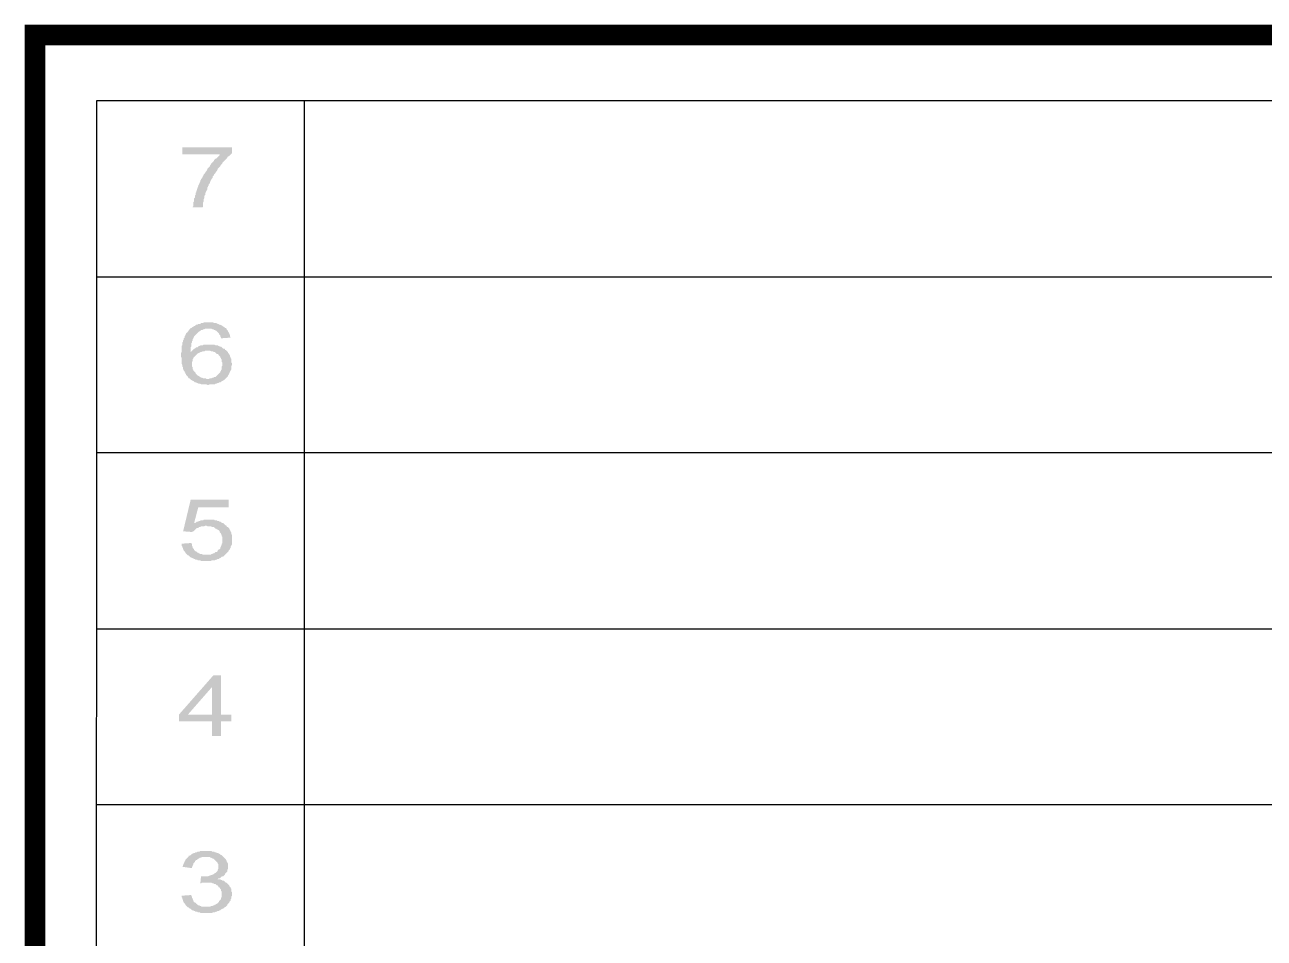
# Model space of a CAD drawing. Header units: millimetres. Extents: x 58 to 2247, y 57 to 1671.
# Drawn here: x 1912.5 to 2056.4, y 554.2 to 660.2 of the extents above; entities that cross this region are included whole.
import ezdxf

# ---------------------------------------------------------------- set-up
doc = ezdxf.new("R2010")
doc.units = ezdxf.units.MM
doc.header["$LTSCALE"] = 0.5
for name, color, linetype in [('main floor exterior line', 2, 'CONTINUOUS'), ('main floor interior line', 6, 'CONTINUOUS'), ('PDF_Geometry', 7, 'Continuous'), ('PDF_Solid Fills', 7, 'Continuous')]:
    doc.layers.add(name, color=color, linetype=linetype)

msp = doc.modelspace()

# ---------------------------------------------------------------- hatches: boundary and pattern name
at = {"layer": 'PDF_Solid Fills', "transparency": 33554559}
for points in [[(1930.84, 645.2), (1930.84, 646), (1936.6, 646), (1936.6, 645.36), (1936.52, 645.28), (1936.44, 645.2), (1936.36, 645.12), (1936.28, 645.04), (1936.2, 644.96), (1936.12, 644.96), (1936.04, 644.88), (1936.04, 644.8), (1935.96, 644.72), (1935.88, 644.64), (1935.8, 644.56), (1935.72, 644.48), (1935.64, 644.4), (1935.56, 644.32), (1935.48, 644.24), (1935.48, 644.16), (1935.4, 644.08), (1935.32, 644), (1935.24, 643.84), (1935.16, 643.76), (1935.08, 643.68), (1935, 643.6), (1934.92, 643.52), (1934.92, 643.44), (1934.84, 643.28), (1934.76, 643.2), (1934.68, 643.12), (1934.68, 643.04), (1934.6, 642.96), (1934.52, 642.88), (1934.52, 642.8), (1934.44, 642.72), (1934.36, 642.64), (1934.36, 642.48), (1934.28, 642.4), (1934.2, 642.32), (1934.2, 642.24), (1934.12, 642.16), (1934.12, 642.08), (1934.04, 642), (1934.04, 641.92), (1933.96, 641.76), (1933.88, 641.68), (1933.88, 641.6), (1933.8, 641.52), (1933.8, 641.44), (1933.72, 641.36), (1933.72, 641.28), (1933.72, 641.12), (1933.64, 641.04), (1933.64, 640.96), (1933.64, 640.96), (1933.56, 640.88), (1933.56, 640.8), (1933.48, 640.72), (1933.48, 640.56), (1933.48, 640.48), (1933.4, 640.4), (1933.4, 640.32), (1933.4, 640.24), (1933.4, 640.16), (1933.32, 640), (1933.32, 639.92), (1933.32, 639.84), (1933.32, 639.76), (1933.24, 639.6), (1933.24, 639.52), (1933.24, 639.44), (1933.24, 639.36), (1933.24, 639.2), (1933.24, 639.12), (1933.16, 639.04), (1933.16, 639.04), (1932.04, 639.04), (1932.04, 639.12), (1932.12, 639.2), (1932.12, 639.28), (1932.12, 639.36), (1932.12, 639.44), (1932.12, 639.52), (1932.12, 639.6), (1932.12, 639.68), (1932.2, 639.76), (1932.2, 639.92), (1932.2, 640), (1932.2, 640.08), (1932.28, 640.16), (1932.28, 640.32), (1932.28, 640.4), (1932.36, 640.48), (1932.36, 640.56), (1932.36, 640.72), (1932.44, 640.8), (1932.44, 640.96), (1932.52, 641.04), (1932.52, 641.12), (1932.52, 641.2), (1932.6, 641.28), (1932.6, 641.36), (1932.68, 641.52), (1932.68, 641.6), (1932.76, 641.68), (1932.76, 641.76), (1932.84, 641.84), (1932.84, 641.92), (1932.92, 642.08), (1932.92, 642.16), (1933, 642.24), (1933, 642.32), (1933.08, 642.4), (1933.16, 642.48), (1933.16, 642.56), (1933.24, 642.72), (1933.32, 642.8), (1933.32, 642.88), (1933.4, 642.96), (1933.48, 643.04), (1933.48, 643.12), (1933.56, 643.2), (1933.64, 643.28), (1933.64, 643.28), (1933.72, 643.44), (1933.72, 643.52), (1933.8, 643.6), (1933.88, 643.68), (1933.96, 643.76), (1934.04, 643.84), (1934.04, 643.92), (1934.12, 644), (1934.2, 644.16), (1934.28, 644.24), (1934.36, 644.32), (1934.44, 644.4), (1934.52, 644.48), (1934.52, 644.56), (1934.6, 644.64), (1934.68, 644.72), (1934.76, 644.72), (1934.84, 644.8), (1934.92, 644.88), (1935, 644.96), (1935.08, 645.04), (1935.16, 645.12), (1935.16, 645.2)], [(1930.76, 599.99), (1931.88, 600.07), (1931.96, 599.91), (1931.96, 599.83), (1931.96, 599.75), (1932.04, 599.59), (1932.04, 599.51), (1932.12, 599.43), (1932.2, 599.35), (1932.2, 599.27), (1932.28, 599.19), (1932.36, 599.11), (1932.44, 599.11), (1932.52, 599.03), (1932.6, 598.95), (1932.68, 598.95), (1932.76, 598.87), (1932.92, 598.79), (1933, 598.79), (1933.08, 598.79), (1933.24, 598.71), (1933.32, 598.71), (1933.48, 598.71), (1933.56, 598.71), (1933.64, 598.71), (1933.72, 598.71), (1933.88, 598.71), (1933.96, 598.71), (1934.12, 598.71), (1934.2, 598.79), (1934.28, 598.79), (1934.44, 598.87), (1934.52, 598.87), (1934.6, 598.95), (1934.68, 599.03), (1934.84, 599.03), (1934.92, 599.11), (1934.92, 599.19), (1935, 599.27), (1935.08, 599.35), (1935.16, 599.35), (1935.24, 599.43), (1935.24, 599.51), (1935.32, 599.67), (1935.32, 599.75), (1935.4, 599.83), (1935.4, 599.91), (1935.4, 599.99), (1935.48, 600.07), (1935.48, 600.23), (1935.48, 600.31), (1935.48, 600.39), (1935.48, 600.47), (1935.48, 600.55), (1935.48, 600.63), (1935.48, 600.79), (1935.4, 600.87), (1935.4, 600.95), (1935.4, 601.03), (1935.32, 601.11), (1935.32, 601.19), (1935.24, 601.27), (1935.16, 601.35), (1935.16, 601.43), (1935.08, 601.51), (1935, 601.59), (1935, 601.59), (1934.84, 601.67), (1934.76, 601.75), (1934.68, 601.75), (1934.6, 601.83), (1934.52, 601.91), (1934.36, 601.91), (1934.28, 601.91), (1934.2, 601.99), (1934.04, 601.99), (1933.96, 601.99), (1933.8, 601.99), (1933.64, 602.07), (1933.56, 602.07), (1933.48, 602.07), (1933.32, 601.99), (1933.24, 601.99), (1933.08, 601.99), (1933, 601.99), (1932.84, 601.91), (1932.76, 601.91), (1932.68, 601.83), (1932.68, 601.83), (1932.52, 601.83), (1932.44, 601.75), (1932.36, 601.67), (1932.28, 601.59), (1932.2, 601.51), (1932.12, 601.43), (1932.04, 601.43), (1931.96, 601.35), (1930.92, 601.43), (1931.8, 605.11), (1936.2, 605.11), (1936.2, 604.23), (1932.68, 604.23), (1932.2, 602.39), (1932.28, 602.39), (1932.44, 602.47), (1932.52, 602.55), (1932.68, 602.55), (1932.76, 602.63), (1932.84, 602.63), (1933, 602.71), (1933.08, 602.71), (1933.24, 602.71), (1933.32, 602.79), (1933.48, 602.79), (1933.56, 602.79), (1933.64, 602.79), (1933.8, 602.79), (1933.88, 602.79), (1934.04, 602.79), (1934.12, 602.79), (1934.28, 602.79), (1934.36, 602.79), (1934.52, 602.79), (1934.6, 602.71), (1934.76, 602.71), (1934.84, 602.71), (1934.92, 602.63), (1935.08, 602.63), (1935.16, 602.55), (1935.24, 602.55), (1935.32, 602.47), (1935.48, 602.39), (1935.56, 602.39), (1935.64, 602.31), (1935.72, 602.23), (1935.8, 602.15), (1935.8, 602.15), (1935.96, 602.07), (1935.96, 601.99), (1936.04, 601.91), (1936.12, 601.91), (1936.2, 601.83), (1936.28, 601.75), (1936.28, 601.67), (1936.36, 601.59), (1936.44, 601.43), (1936.44, 601.35), (1936.52, 601.27), (1936.52, 601.19), (1936.52, 601.11), (1936.6, 601.03), (1936.6, 600.95), (1936.6, 600.79), (1936.6, 600.71), (1936.6, 600.63), (1936.6, 600.47), (1936.6, 600.39), (1936.6, 600.31), (1936.6, 600.23), (1936.6, 600.07), (1936.6, 599.99), (1936.6, 599.91), (1936.52, 599.83), (1936.52, 599.75), (1936.44, 599.67), (1936.44, 599.51), (1936.36, 599.43), (1936.36, 599.35), (1936.28, 599.27), (1936.2, 599.19), (1936.2, 599.11), (1936.12, 599.03), (1936.04, 598.95), (1935.96, 598.87), (1935.96, 598.87), (1935.88, 598.79), (1935.8, 598.71), (1935.72, 598.63), (1935.64, 598.55), (1935.56, 598.47), (1935.4, 598.47), (1935.32, 598.39), (1935.24, 598.31), (1935.16, 598.31), (1935.08, 598.23), (1934.92, 598.23), (1934.84, 598.15), (1934.76, 598.15), (1934.6, 598.07), (1934.52, 598.07), (1934.36, 598.07), (1934.28, 598.07), (1934.12, 597.99), (1934.04, 597.99), (1933.88, 597.99), (1933.8, 597.99), (1933.64, 597.99), (1933.64, 597.99), (1933.48, 597.99), (1933.32, 597.99), (1933.24, 597.99), (1933.08, 597.99), (1933, 597.99), (1932.84, 598.07), (1932.76, 598.07), (1932.6, 598.07), (1932.52, 598.15), (1932.36, 598.15), (1932.28, 598.23), (1932.2, 598.23), (1932.04, 598.31), (1931.96, 598.31), (1931.88, 598.39), (1931.8, 598.39), (1931.72, 598.47), (1931.64, 598.55), (1931.56, 598.63), (1931.48, 598.63), (1931.4, 598.71), (1931.32, 598.79), (1931.24, 598.87), (1931.16, 598.95), (1931.16, 599.03), (1931.08, 599.11), (1931, 599.19), (1931, 599.27), (1930.92, 599.35), (1930.92, 599.43), (1930.84, 599.59), (1930.84, 599.67), (1930.76, 599.75), (1930.76, 599.83), (1930.76, 599.99), (1930.76, 599.99)], [(1930.76, 559.11), (1931.88, 559.19), (1931.88, 559.11), (1931.96, 558.95), (1931.96, 558.87), (1932.04, 558.79), (1932.04, 558.71), (1932.12, 558.55), (1932.12, 558.47), (1932.2, 558.39), (1932.28, 558.31), (1932.36, 558.31), (1932.44, 558.23), (1932.44, 558.15), (1932.52, 558.15), (1932.6, 558.07), (1932.68, 557.99), (1932.76, 557.99), (1932.92, 557.91), (1933, 557.91), (1933.08, 557.83), (1933.24, 557.83), (1933.32, 557.83), (1933.48, 557.83), (1933.56, 557.83), (1933.72, 557.83), (1933.88, 557.83), (1933.96, 557.83), (1934.04, 557.83), (1934.2, 557.91), (1934.28, 557.91), (1934.44, 557.99), (1934.52, 557.99), (1934.6, 558.07), (1934.68, 558.07), (1934.76, 558.15), (1934.92, 558.23), (1934.92, 558.23), (1935, 558.31), (1935.08, 558.39), (1935.08, 558.47), (1935.16, 558.55), (1935.24, 558.63), (1935.32, 558.71), (1935.32, 558.79), (1935.32, 558.87), (1935.4, 558.95), (1935.4, 559.11), (1935.4, 559.19), (1935.4, 559.27), (1935.4, 559.27), (1935.4, 559.43), (1935.4, 559.51), (1935.4, 559.59), (1935.32, 559.67), (1935.32, 559.75), (1935.32, 559.83), (1935.24, 559.91), (1935.16, 560.07), (1935.08, 560.07), (1935, 560.15), (1935, 560.23), (1934.92, 560.31), (1934.84, 560.31), (1934.76, 560.39), (1934.68, 560.47), (1934.52, 560.47), (1934.44, 560.55), (1934.36, 560.55), (1934.2, 560.63), (1934.12, 560.63), (1933.96, 560.63), (1933.88, 560.63), (1933.72, 560.63), (1933.72, 560.63), (1933.56, 560.63), (1933.48, 560.63), (1933.32, 560.63), (1933.24, 560.63), (1933.08, 560.63), (1933, 560.55), (1932.92, 560.55), (1933, 561.35), (1933.16, 561.35), (1933.24, 561.35), (1933.32, 561.35), (1933.48, 561.35), (1933.56, 561.35), (1933.72, 561.35), (1933.8, 561.35), (1933.96, 561.43), (1934.04, 561.43), (1934.12, 561.51), (1934.28, 561.51), (1934.36, 561.59), (1934.44, 561.59), (1934.52, 561.67), (1934.68, 561.75), (1934.76, 561.83), (1934.76, 561.83), (1934.84, 561.91), (1934.92, 561.99), (1934.92, 562.07), (1935, 562.23), (1935, 562.31), (1935, 562.39), (1935, 562.47), (1935, 562.47), (1935, 562.63), (1935, 562.71), (1935, 562.79), (1934.92, 562.87), (1934.92, 562.95), (1934.84, 563.03), (1934.76, 563.11), (1934.68, 563.19), (1934.6, 563.27), (1934.6, 563.27), (1934.52, 563.35), (1934.44, 563.43), (1934.36, 563.43), (1934.2, 563.51), (1934.12, 563.51), (1934.04, 563.59), (1933.88, 563.59), (1933.8, 563.59), (1933.64, 563.59), (1933.56, 563.59), (1933.4, 563.59), (1933.32, 563.59), (1933.16, 563.59), (1933.08, 563.59), (1933, 563.51), (1932.84, 563.51), (1932.76, 563.43), (1932.68, 563.43), (1932.6, 563.35), (1932.52, 563.27), (1932.44, 563.27), (1932.36, 563.19), (1932.28, 563.11), (1932.28, 563.03), (1932.2, 562.95), (1932.12, 562.87), (1932.12, 562.79), (1932.04, 562.63), (1932.04, 562.55), (1931.96, 562.47), (1931.96, 562.31), (1931.96, 562.31), (1930.84, 562.47), (1930.92, 562.63), (1930.92, 562.71), (1931, 562.79), (1931, 562.87), (1931.08, 563.03), (1931.08, 563.11), (1931.16, 563.19), (1931.16, 563.27), (1931.24, 563.35), (1931.32, 563.43), (1931.4, 563.51), (1931.48, 563.59), (1931.56, 563.67), (1931.56, 563.75), (1931.64, 563.75), (1931.8, 563.83), (1931.8, 563.83), (1931.88, 563.91), (1931.96, 563.99), (1932.04, 563.99), (1932.2, 564.07), (1932.28, 564.07), (1932.36, 564.15), (1932.52, 564.15), (1932.6, 564.23), (1932.68, 564.23), (1932.84, 564.23), (1932.92, 564.31), (1933.08, 564.31), (1933.16, 564.31), (1933.32, 564.31), (1933.48, 564.31), (1933.56, 564.31), (1933.64, 564.31), (1933.8, 564.31), (1933.88, 564.31), (1934.04, 564.31), (1934.2, 564.31), (1934.28, 564.23), (1934.36, 564.23), (1934.52, 564.23), (1934.6, 564.15), (1934.76, 564.15), (1934.84, 564.07), (1934.84, 564.07), (1935, 564.07), (1935.08, 563.99), (1935.24, 563.91), (1935.32, 563.83), (1935.4, 563.83), (1935.48, 563.75), (1935.56, 563.67), (1935.64, 563.59), (1935.72, 563.51), (1935.8, 563.43), (1935.8, 563.43), (1935.88, 563.35), (1935.96, 563.19), (1935.96, 563.11), (1936.04, 563.03), (1936.04, 562.95), (1936.12, 562.87), (1936.12, 562.79), (1936.12, 562.71), (1936.12, 562.55), (1936.12, 562.47), (1936.12, 562.39), (1936.12, 562.31), (1936.12, 562.23), (1936.04, 562.07), (1936.04, 561.99), (1936.04, 561.91), (1935.96, 561.83), (1935.88, 561.75), (1935.8, 561.67), (1935.8, 561.67), (1935.8, 561.59), (1935.72, 561.51), (1935.64, 561.43), (1935.56, 561.35), (1935.4, 561.35), (1935.32, 561.27), (1935.24, 561.19), (1935.16, 561.11), (1935, 561.11), (1934.92, 561.03), (1935.08, 561.03), (1935.16, 561.03), (1935.32, 560.95), (1935.4, 560.95), (1935.48, 560.87), (1935.64, 560.87), (1935.72, 560.79), (1935.8, 560.71), (1935.88, 560.63), (1935.96, 560.63), (1936.04, 560.55), (1936.12, 560.47), (1936.12, 560.47), (1936.2, 560.39), (1936.28, 560.31), (1936.28, 560.23), (1936.36, 560.15), (1936.44, 560.07), (1936.44, 559.99), (1936.52, 559.91), (1936.52, 559.75), (1936.52, 559.67), (1936.52, 559.59), (1936.6, 559.51), (1936.6, 559.35), (1936.6, 559.35), (1936.6, 559.19), (1936.6, 559.11), (1936.52, 559.03), (1936.52, 558.95), (1936.52, 558.79), (1936.44, 558.71), (1936.44, 558.63), (1936.44, 558.55), (1936.36, 558.47), (1936.28, 558.39), (1936.28, 558.31), (1936.2, 558.23), (1936.12, 558.15), (1936.04, 558.07), (1936.04, 557.99), (1935.96, 557.91), (1935.88, 557.83), (1935.72, 557.75), (1935.72, 557.75), (1935.64, 557.67), (1935.56, 557.59), (1935.48, 557.59), (1935.32, 557.51), (1935.24, 557.43), (1935.16, 557.43), (1935.08, 557.35), (1934.92, 557.35), (1934.84, 557.27), (1934.76, 557.27), (1934.6, 557.19), (1934.52, 557.19), (1934.36, 557.19), (1934.28, 557.11), (1934.12, 557.11), (1934.04, 557.11), (1933.88, 557.11), (1933.8, 557.11), (1933.64, 557.11), (1933.56, 557.11), (1933.48, 557.11), (1933.32, 557.11), (1933.16, 557.11), (1933.08, 557.11), (1932.92, 557.11), (1932.84, 557.19), (1932.68, 557.19), (1932.6, 557.19), (1932.52, 557.27), (1932.36, 557.27), (1932.28, 557.35), (1932.2, 557.35), (1932.04, 557.43), (1931.96, 557.43), (1931.88, 557.51), (1931.8, 557.59), (1931.72, 557.59), (1931.64, 557.67), (1931.56, 557.75), (1931.48, 557.75), (1931.4, 557.83), (1931.32, 557.91), (1931.24, 557.99), (1931.16, 558.07), (1931.16, 558.15), (1931.08, 558.23), (1931, 558.31), (1931, 558.39), (1930.92, 558.47), (1930.92, 558.63), (1930.84, 558.71), (1930.84, 558.79), (1930.84, 558.87), (1930.76, 558.95), (1930.76, 559.11), (1930.76, 559.11)]]:
    msp.add_hatch(color=256, dxfattribs=at).paths.add_polyline_path(points)
h = msp.add_hatch(color=256, dxfattribs=at)
h.paths.add_polyline_path([(1936.44, 623.92), (1935.32, 623.84), (1935.32, 623.92), (1935.24, 624.08), (1935.24, 624.16), (1935.16, 624.24), (1935.08, 624.32), (1935.08, 624.4), (1935, 624.48), (1934.92, 624.56), (1934.92, 624.56), (1934.84, 624.64), (1934.76, 624.72), (1934.6, 624.8), (1934.52, 624.8), (1934.44, 624.88), (1934.36, 624.88), (1934.2, 624.96), (1934.12, 624.96), (1933.96, 624.96), (1933.88, 624.96), (1933.8, 624.96), (1933.72, 624.96), (1933.56, 624.96), (1933.48, 624.96), (1933.32, 624.88), (1933.24, 624.88), (1933.16, 624.8), (1933, 624.8), (1932.92, 624.72), (1932.92, 624.72), (1932.84, 624.64), (1932.76, 624.64), (1932.68, 624.56), (1932.6, 624.48), (1932.52, 624.4), (1932.44, 624.32), (1932.36, 624.24), (1932.28, 624.16), (1932.2, 624.08), (1932.2, 624), (1932.12, 623.92), (1932.12, 623.84), (1932.04, 623.76), (1932.04, 623.68), (1932.04, 623.6), (1931.96, 623.52), (1931.96, 623.44), (1931.96, 623.36), (1931.88, 623.28), (1931.88, 623.2), (1931.88, 623.12), (1931.88, 623.04), (1931.88, 622.88), (1931.8, 622.8), (1931.8, 622.72), (1931.8, 622.56), (1931.8, 622.48), (1931.8, 622.32), (1931.8, 622.24), (1931.88, 622.32), (1931.96, 622.4), (1932.04, 622.48), (1932.12, 622.56), (1932.2, 622.64), (1932.28, 622.64), (1932.36, 622.72), (1932.44, 622.8), (1932.6, 622.8), (1932.68, 622.88), (1932.76, 622.96), (1932.84, 622.96), (1933, 623.04), (1933.08, 623.04), (1933.24, 623.04), (1933.32, 623.12), (1933.48, 623.12), (1933.56, 623.12), (1933.72, 623.12), (1933.8, 623.12), (1933.96, 623.12), (1933.96, 623.12), (1934.04, 623.12), (1934.2, 623.12), (1934.28, 623.12), (1934.44, 623.12), (1934.52, 623.12), (1934.68, 623.04), (1934.76, 623.04), (1934.92, 623.04), (1935, 622.96), (1935.08, 622.96), (1935.16, 622.88), (1935.32, 622.88), (1935.4, 622.8), (1935.48, 622.72), (1935.56, 622.64), (1935.72, 622.64), (1935.8, 622.56), (1935.8, 622.48), (1935.88, 622.48), (1935.96, 622.4), (1936.04, 622.32), (1936.12, 622.24), (1936.12, 622.16), (1936.2, 622.08), (1936.28, 622), (1936.28, 621.92), (1936.36, 621.84), (1936.36, 621.76), (1936.44, 621.6), (1936.44, 621.52), (1936.52, 621.44), (1936.52, 621.36), (1936.52, 621.28), (1936.52, 621.12), (1936.52, 621.04), (1936.6, 620.96), (1936.6, 620.88), (1936.6, 620.72), (1936.52, 620.64), (1936.52, 620.56), (1936.52, 620.48), (1936.52, 620.4), (1936.52, 620.24), (1936.44, 620.16), (1936.44, 620.08), (1936.36, 620), (1936.36, 619.92), (1936.28, 619.84), (1936.28, 619.76), (1936.2, 619.6), (1936.2, 619.6), (1936.12, 619.52), (1936.12, 619.44), (1936.04, 619.36), (1935.96, 619.28), (1935.88, 619.2), (1935.8, 619.12), (1935.72, 619.04), (1935.64, 618.96), (1935.56, 618.96), (1935.48, 618.88), (1935.32, 618.8), (1935.24, 618.72), (1935.24, 618.72), (1935.08, 618.72), (1935, 618.64), (1934.92, 618.64), (1934.76, 618.56), (1934.68, 618.56), (1934.6, 618.48), (1934.44, 618.48), (1934.36, 618.48), (1934.2, 618.48), (1934.12, 618.48), (1933.96, 618.48), (1933.8, 618.4), (1933.8, 618.4), (1933.64, 618.48), (1933.56, 618.48), (1933.4, 618.48), (1933.32, 618.48), (1933.16, 618.48), (1933.08, 618.48), (1932.92, 618.56), (1932.84, 618.56), (1932.76, 618.56), (1932.6, 618.64), (1932.52, 618.64), (1932.44, 618.72), (1932.28, 618.72), (1932.2, 618.8), (1932.12, 618.88), (1932.04, 618.88), (1931.96, 618.96), (1931.8, 619.04), (1931.72, 619.12), (1931.64, 619.2), (1931.56, 619.2), (1931.56, 619.28), (1931.48, 619.28), (1931.48, 619.36), (1931.4, 619.44), (1931.32, 619.52), (1931.32, 619.52), (1931.24, 619.6), (1931.24, 619.68), (1931.16, 619.76), (1931.16, 619.84), (1931.08, 619.92), (1931.08, 620), (1931, 620.08), (1931, 620.16), (1930.92, 620.24), (1930.92, 620.32), (1930.92, 620.48), (1930.84, 620.56), (1930.84, 620.64), (1930.84, 620.72), (1930.76, 620.88), (1930.76, 620.96), (1930.76, 621.04), (1930.76, 621.2), (1930.76, 621.28), (1930.76, 621.44), (1930.76, 621.52), (1930.68, 621.68), (1930.68, 621.76), (1930.68, 621.84), (1930.68, 622), (1930.68, 622.16), (1930.76, 622.24), (1930.76, 622.4), (1930.76, 622.48), (1930.76, 622.56), (1930.76, 622.72), (1930.76, 622.8), (1930.76, 622.96), (1930.84, 623.04), (1930.84, 623.12), (1930.84, 623.28), (1930.84, 623.36), (1930.92, 623.44), (1930.92, 623.52), (1930.92, 623.6), (1931, 623.68), (1931, 623.84), (1931.08, 623.92), (1931.08, 624), (1931.08, 624.08), (1931.16, 624.16), (1931.16, 624.24), (1931.24, 624.32), (1931.24, 624.4), (1931.32, 624.48), (1931.4, 624.48), (1931.4, 624.56), (1931.48, 624.64), (1931.56, 624.72), (1931.56, 624.8), (1931.64, 624.8), (1931.64, 624.88), (1931.72, 624.96), (1931.8, 625.04), (1931.88, 625.04), (1931.96, 625.12), (1932.12, 625.2), (1932.2, 625.28), (1932.28, 625.28), (1932.36, 625.36), (1932.44, 625.44), (1932.6, 625.44), (1932.68, 625.52), (1932.76, 625.52), (1932.92, 625.52), (1933, 625.6), (1933.08, 625.6), (1933.24, 625.6), (1933.32, 625.68), (1933.48, 625.68), (1933.56, 625.68), (1933.72, 625.68), (1933.88, 625.68), (1933.88, 625.68), (1934.04, 625.68), (1934.12, 625.68), (1934.28, 625.68), (1934.44, 625.68), (1934.52, 625.6), (1934.68, 625.6), (1934.76, 625.6), (1934.92, 625.52), (1935, 625.52), (1935.08, 625.44), (1935.16, 625.44), (1935.32, 625.36), (1935.4, 625.36), (1935.48, 625.28), (1935.56, 625.2), (1935.64, 625.2), (1935.72, 625.12), (1935.8, 625.04), (1935.88, 625.04), (1935.96, 624.96), (1935.96, 624.88), (1936.04, 624.8), (1936.12, 624.72), (1936.12, 624.64), (1936.2, 624.56), (1936.28, 624.4), (1936.28, 624.32), (1936.36, 624.24), (1936.36, 624.16), (1936.36, 624.08), (1936.44, 623.92), (1936.44, 623.92)], flags=0)
h.paths.add_polyline_path([(1931.96, 620.88), (1931.96, 620.72), (1931.96, 620.64), (1931.96, 620.56), (1932.04, 620.48), (1932.04, 620.4), (1932.04, 620.24), (1932.12, 620.16), (1932.12, 620.08), (1932.2, 620), (1932.2, 620), (1932.28, 619.92), (1932.36, 619.84), (1932.36, 619.76), (1932.44, 619.68), (1932.52, 619.6), (1932.6, 619.52), (1932.76, 619.44), (1932.84, 619.44), (1932.84, 619.36), (1933, 619.28), (1933.08, 619.28), (1933.24, 619.2), (1933.32, 619.2), (1933.4, 619.2), (1933.56, 619.2), (1933.64, 619.12), (1933.8, 619.12), (1933.88, 619.12), (1934.04, 619.2), (1934.12, 619.2), (1934.2, 619.2), (1934.36, 619.28), (1934.44, 619.28), (1934.52, 619.36), (1934.68, 619.36), (1934.76, 619.44), (1934.84, 619.52), (1934.92, 619.6), (1934.92, 619.6), (1935, 619.68), (1935.08, 619.76), (1935.16, 619.84), (1935.24, 619.92), (1935.24, 620), (1935.32, 620.08), (1935.32, 620.16), (1935.4, 620.24), (1935.4, 620.32), (1935.4, 620.4), (1935.4, 620.56), (1935.48, 620.64), (1935.48, 620.72), (1935.48, 620.8), (1935.48, 620.88), (1935.48, 621.04), (1935.4, 621.12), (1935.4, 621.2), (1935.4, 621.36), (1935.32, 621.44), (1935.32, 621.52), (1935.24, 621.6), (1935.24, 621.68), (1935.16, 621.76), (1935.08, 621.84), (1935, 621.92), (1935, 622), (1935, 622), (1934.84, 622), (1934.76, 622.08), (1934.68, 622.16), (1934.6, 622.24), (1934.52, 622.24), (1934.36, 622.32), (1934.28, 622.32), (1934.2, 622.32), (1934.04, 622.4), (1933.96, 622.4), (1933.8, 622.4), (1933.72, 622.4), (1933.64, 622.4), (1933.48, 622.4), (1933.4, 622.32), (1933.24, 622.32), (1933.16, 622.32), (1933, 622.24), (1932.92, 622.24), (1932.84, 622.16), (1932.76, 622.16), (1932.6, 622.08), (1932.52, 622), (1932.52, 622), (1932.44, 621.92), (1932.36, 621.84), (1932.28, 621.76), (1932.2, 621.68), (1932.12, 621.6), (1932.12, 621.52), (1932.04, 621.44), (1932.04, 621.36), (1932.04, 621.2), (1931.96, 621.12), (1931.96, 621.04), (1931.96, 620.96), (1931.96, 620.88)], flags=0)
h = msp.add_hatch(color=256, dxfattribs=at)
h.paths.add_polyline_path([(1934.28, 577.67), (1934.28, 579.35), (1930.44, 579.35), (1930.44, 580.15), (1934.44, 584.71), (1935.32, 584.71), (1935.32, 580.15), (1936.52, 580.15), (1936.52, 579.35), (1935.32, 579.35), (1935.32, 577.67)], flags=0)
h.paths.add_polyline_path([(1934.28, 580.15), (1934.28, 583.35), (1931.48, 580.15)], flags=0)

# ---------------------------------------------------------------- linework, layer by layer
at = {"layer": 'main floor exterior line'}
msp.add_lwpolyline([(2233.09, 659.05), (1913.74, 659.05), (1913.82, 467.73), (2233.09, 467.73)], dxfattribs=at)
at = {"layer": 'main floor interior line'}
for points in [[(2226.05, 651.41), (1920.86, 651.41), (1920.82, 508.29), (2226.01, 508.29), (2226.05, 651.41)], [(1945.02, 488.21), (1945.02, 651.41)], [(2226.05, 630.93), (1920.86, 630.93)], [(2226.05, 610.53), (1920.86, 610.53)], [(2226.05, 590.05), (1920.86, 590.05)], [(2226.05, 569.65), (1920.86, 569.65)]]:
    msp.add_lwpolyline(points, dxfattribs=at)
at = {"layer": 'PDF_Geometry', "lineweight": 0, "const_width": 2.4}
msp.add_lwpolyline([(2233.09, 467.73), (1913.74, 467.73), (1913.74, 659.05), (2233.09, 659.05)], dxfattribs=at)
at = {"layer": 'PDF_Geometry', "lineweight": 18}
msp.add_lwpolyline([(1920.86, 509.25), (1920.86, 651.41), (2226.05, 651.41), (2226.05, 509.25)], close=True, dxfattribs=at)
for points in [[(1945.02, 488.21), (1945.02, 651.41)], [(2226.05, 630.93), (1920.86, 630.93)], [(2226.05, 610.53), (1920.86, 610.53)], [(2226.05, 590.05), (1920.86, 590.05)], [(2226.05, 569.65), (1920.86, 569.65)]]:
    msp.add_lwpolyline(points, dxfattribs=at)

doc.saveas('drawing.dxf')
